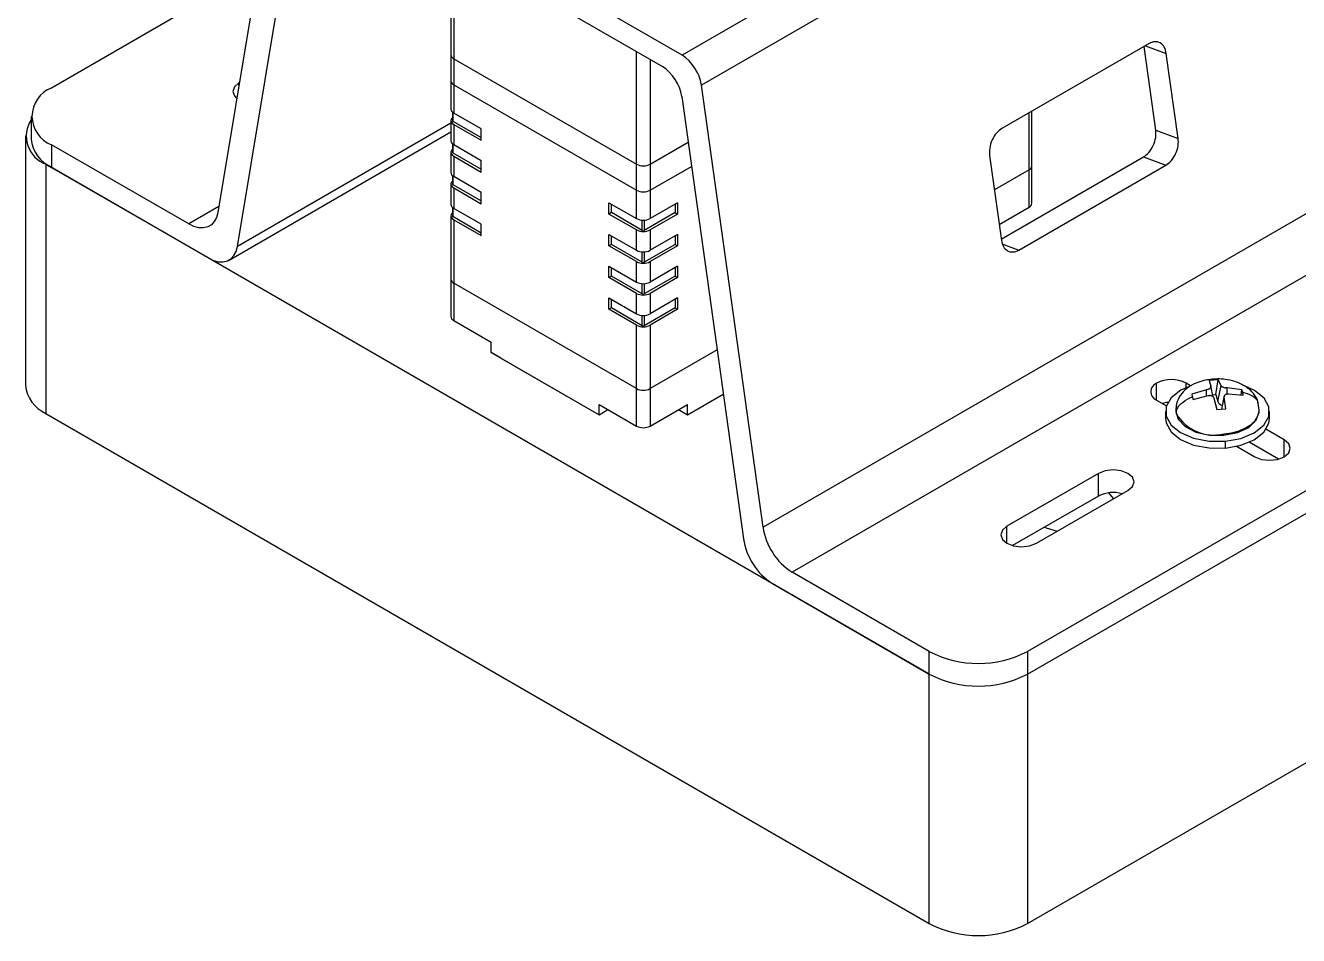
# Model space of a CAD drawing. Header units: millimetres. Extents: x 1167 to 2427, y 18 to 909.
# Drawn here: x 2146.4 to 2238.1, y 582.4 to 648 of the extents above; entities that cross this region are included whole.
import ezdxf

# ---------------------------------------------------------------- set-up
doc = ezdxf.new("R2010")
doc.units = ezdxf.units.MM

msp = doc.modelspace()

# ---------------------------------------------------------------- linework, layer by layer
at = {"color": 7, "linetype": 'Continuous', "lineweight": 25}
for p, q in [((2243.501, 674.615), (2193.65, 645.837)), ((2244.894, 672.46), (2195.043, 643.681)), ((2164.653, 661.225), (2160.211, 634.506)), ((2193.65, 645.837), (2166.046, 661.772)), ((2161.626, 632.056), (2166.068, 658.775)), ((2167.461, 659.323), (2192.236, 645.02)), ((2177.006, 653.812), (2177.006, 645.871)), ((2163.132, 652.074), (2148.236, 643.474)), ((2227.289, 646.67), (2216.683, 640.547)), ((2177.006, 645.871), (2177.006, 643.993)), ((2177.211, 645.585), (2190.363, 637.992)), ((2177.211, 645.585), (2177.211, 643.707)), ((2227.776, 640.441), (2226.936, 646.466)), ((2229.387, 639.847), (2228.533, 645.97)), ((2161.767, 643.86), (2161.738, 643.844)), ((2177.006, 643.993), (2177.006, 641.951)), ((2177.211, 643.707), (2190.363, 636.114)), ((2177.211, 643.707), (2177.211, 641.665)), ((2193.629, 642.865), (2198.071, 611.017)), ((2199.485, 611.834), (2195.043, 643.681)), ((2146.771, 641.433), (2146.771, 639.8)), ((2177.006, 641.135), (2177.006, 639.665)), ((2177.111, 641.738), (2177.111, 641.135)), ((2177.14, 641.094), (2179.191, 639.91)), ((2179.191, 640.523), (2177.211, 641.665)), ((2218.852, 637.867), (2218.852, 641.8)), ((2161.036, 631.087), (2177.006, 640.306)), ((2177.211, 640.849), (2177.211, 639.379)), ((2177.211, 640.849), (2179.191, 639.706)), ((2179.191, 639.706), (2179.191, 640.523)), ((2249.336, 640.612), (2199.485, 611.834)), ((2227.776, 640.441), (2229.387, 639.847)), ((2146.357, 640.039), (2146.357, 622.075)), ((2148.236, 639.392), (2148.236, 637.759)), ((2158.122, 633.685), (2148.236, 639.392)), ((2177.111, 639.452), (2177.111, 638.848)), ((2179.191, 638.236), (2177.211, 639.379)), ((2191.353, 637.992), (2194.088, 639.571)), ((2177.006, 638.848), (2177.006, 637.379)), ((2177.14, 638.808), (2179.191, 637.624)), ((2177.211, 638.563), (2177.211, 637.093)), ((2177.211, 638.563), (2179.191, 637.42)), ((2215.805, 638.623), (2216.659, 632.499)), ((2216.645, 632.598), (2226.898, 638.517)), ((2226.898, 638.517), (2228.509, 637.923)), ((2211.461, 601.26), (2147.822, 637.998)), ((2147.822, 637.998), (2147.822, 620.034)), ((2148.236, 637.759), (2159.536, 631.236)), ((2179.191, 637.42), (2179.191, 638.236)), ((2190.363, 636.114), (2190.363, 637.992)), ((2191.353, 637.992), (2191.353, 636.114)), ((2191.353, 636.114), (2194.331, 637.833)), ((2251.426, 637.379), (2201.575, 608.6)), ((2218.647, 637.581), (2216.151, 636.14)), ((2217.903, 631.8), (2228.509, 637.923)), ((2218.647, 634.887), (2218.647, 637.581)), ((2218.852, 635.173), (2218.852, 637.867)), ((2177.006, 636.562), (2177.006, 635.092)), ((2177.111, 637.166), (2177.111, 636.562)), ((2177.14, 636.521), (2179.191, 635.337)), ((2179.191, 635.95), (2177.211, 637.093)), ((2177.211, 636.276), (2177.211, 634.807)), ((2177.211, 636.276), (2179.191, 635.133)), ((2179.191, 635.133), (2179.191, 635.95)), ((2190.363, 634.073), (2190.363, 636.114)), ((2191.353, 636.114), (2191.353, 634.073)), ((2177.111, 634.879), (2177.111, 634.276)), ((2179.191, 633.664), (2177.211, 634.807)), ((2188.383, 635.216), (2190.363, 634.073)), ((2188.383, 634.399), (2188.383, 635.216)), ((2188.56, 634.501), (2188.56, 635.114)), ((2193.333, 635.216), (2191.353, 634.073)), ((2193.156, 635.114), (2193.156, 634.501)), ((2193.333, 635.216), (2193.333, 634.399)), ((2216.499, 633.647), (2218.647, 634.887)), ((2177.006, 634.276), (2177.006, 629.703)), ((2177.14, 634.235), (2179.191, 633.051)), ((2177.211, 633.99), (2177.211, 629.417)), ((2177.211, 633.99), (2179.191, 632.847)), ((2179.191, 632.847), (2179.191, 633.664)), ((2188.56, 634.501), (2188.383, 634.399)), ((2190.363, 633.256), (2188.383, 634.399)), ((2190.787, 633.216), (2188.56, 634.501)), ((2193.156, 634.501), (2190.929, 633.216)), ((2193.333, 634.399), (2191.353, 633.256)), ((2193.156, 634.501), (2193.333, 634.399)), ((2188.383, 632.93), (2190.363, 631.787)), ((2188.383, 632.113), (2188.383, 632.93)), ((2188.56, 632.215), (2188.56, 632.827)), ((2190.363, 631.787), (2190.363, 633.256)), ((2191.353, 633.256), (2191.353, 631.787)), ((2193.333, 632.93), (2191.353, 631.787)), ((2193.156, 632.827), (2193.156, 632.215)), ((2193.333, 632.93), (2193.333, 632.113)), ((2188.56, 632.215), (2188.383, 632.113)), ((2190.363, 630.97), (2188.383, 632.113)), ((2190.787, 630.929), (2188.56, 632.215)), ((2193.156, 632.215), (2190.929, 630.929)), ((2193.333, 632.113), (2191.353, 630.97)), ((2193.156, 632.215), (2193.333, 632.113)), ((2190.363, 629.5), (2190.363, 630.97)), ((2191.353, 630.97), (2191.353, 629.5)), ((2188.383, 630.643), (2190.363, 629.5)), ((2188.383, 629.827), (2188.383, 630.643)), ((2188.56, 629.929), (2188.56, 630.541)), ((2193.333, 630.643), (2191.353, 629.5)), ((2193.156, 630.541), (2193.156, 629.929)), ((2193.333, 630.643), (2193.333, 629.827)), ((2177.006, 629.703), (2177.006, 627.009)), ((2190.363, 621.825), (2177.211, 629.417)), ((2177.211, 629.417), (2177.211, 626.723)), ((2188.56, 629.929), (2188.383, 629.827)), ((2190.363, 628.684), (2188.383, 629.827)), ((2190.787, 628.643), (2188.56, 629.929)), ((2193.156, 629.929), (2190.929, 628.643)), ((2193.333, 629.827), (2191.353, 628.684)), ((2193.156, 629.929), (2193.333, 629.827)), ((2188.383, 628.357), (2190.363, 627.214)), ((2188.383, 627.54), (2188.383, 628.357)), ((2188.56, 627.642), (2188.56, 628.255)), ((2190.363, 627.214), (2190.363, 628.684)), ((2191.353, 628.684), (2191.353, 627.214)), ((2193.333, 628.357), (2191.353, 627.214)), ((2193.156, 628.255), (2193.156, 627.642)), ((2193.333, 628.357), (2193.333, 627.54)), ((2188.56, 627.642), (2188.383, 627.54)), ((2190.363, 626.397), (2188.383, 627.54)), ((2190.787, 626.357), (2188.56, 627.642)), ((2193.156, 627.642), (2190.929, 626.357)), ((2193.333, 627.54), (2191.353, 626.397)), ((2193.156, 627.642), (2193.333, 627.54)), ((2261.312, 627.589), (2218.532, 602.893)), ((2177.211, 626.723), (2179.898, 625.172)), ((2190.363, 621.825), (2190.363, 626.397)), ((2191.353, 626.397), (2191.353, 621.825)), ((2218.532, 601.26), (2261.312, 625.956)), ((2179.898, 624.437), (2179.898, 625.172)), ((2196.175, 624.609), (2191.353, 621.825)), ((2179.898, 624.437), (2187.676, 619.946)), ((2180.605, 624.028), (2179.898, 624.437)), ((2180.605, 624.028), (2187.676, 619.946)), ((2190.363, 619.13), (2190.363, 621.825)), ((2191.353, 621.825), (2191.353, 619.13)), ((2230.286, 622.029), (2229.955, 622.219)), ((2231.426, 621.745), (2230.366, 621.42)), ((2231.532, 621.772), (2231.426, 621.745)), ((2232.272, 622.464), (2231.621, 622.407)), ((2231.621, 622.407), (2231.741, 621.993)), ((2231.907, 621.23), (2231.738, 622.006)), ((2231.741, 621.993), (2231.74, 621.935)), ((2232.102, 621.392), (2232.272, 622.464)), ((2232.235, 620.892), (2232.479, 622.058)), ((2232.479, 622.058), (2232.272, 622.464)), ((2232.514, 622.004), (2232.479, 622.058)), ((2232.908, 621.876), (2232.796, 621.884)), ((2233.982, 621.739), (2232.908, 621.876)), ((2233.924, 621.376), (2233.982, 621.739)), ((2194.04, 619.946), (2196.618, 621.435)), ((2194.04, 619.946), (2196.618, 621.435)), ((2227.834, 620.995), (2228.542, 620.587)), ((2230.465, 621.044), (2231.538, 621.319)), ((2231.538, 621.319), (2231.65, 621.325)), ((2231.876, 621.372), (2232.102, 621.392)), ((2231.933, 621.205), (2231.968, 621.137)), ((2231.968, 621.137), (2232.175, 620.319)), ((2232.102, 621.392), (2232.235, 620.892)), ((2232.709, 621.281), (2232.506, 620.348)), ((2232.706, 621.202), (2232.707, 621.274)), ((2232.825, 620.377), (2232.706, 621.202)), ((2232.915, 621.437), (2233.021, 621.45)), ((2233.021, 621.45), (2234.081, 621.364)), ((2147.822, 620.034), (2211.461, 583.296)), ((2187.676, 620.681), (2190.363, 619.13)), ((2187.676, 619.946), (2187.676, 620.681)), ((2187.676, 619.946), (2188.313, 620.314)), ((2187.676, 619.946), (2188.313, 620.314)), ((2187.676, 619.946), (2187.676, 619.946)), ((2191.353, 619.13), (2194.04, 620.681)), ((2193.403, 620.314), (2194.04, 619.946)), ((2193.403, 620.314), (2194.04, 619.946)), ((2194.04, 619.946), (2194.04, 620.681)), ((2194.04, 619.946), (2194.04, 619.946)), ((2228.473, 620.176), (2228.473, 619.686)), ((2229.223, 620.272), (2229.223, 620.176)), ((2232.175, 620.319), (2232.825, 620.377)), ((2235.223, 620.272), (2235.15, 620.773)), ((2235.223, 620.176), (2235.223, 620.272)), ((2235.973, 619.686), (2235.973, 620.176)), ((2232.677, 618.464), (2232.677, 618.56)), ((2237.027, 618.137), (2235.714, 618.895)), ((2232.791, 617.546), (2232.791, 618.036)), ((2233.593, 617.67), (2234.905, 616.913)), ((2233.652, 617.636), (2233.699, 617.695)), ((2236.612, 616.744), (2234.498, 617.964)), ((2223.648, 615.721), (2217.051, 611.912)), ((2223.648, 614.088), (2223.648, 615.721)), ((2219.172, 610.688), (2225.769, 614.496)), ((2223.648, 614.088), (2217.465, 610.519)), ((2224.741, 613.902), (2224.384, 614.321)), ((2211.461, 602.893), (2201.575, 608.6)), ((2218.532, 583.296), (2261.312, 607.992)), ((2200.161, 607.784), (2211.461, 601.26)), ((2211.461, 601.26), (2211.461, 602.893)), ((2218.532, 602.893), (2218.532, 601.26)), ((2211.461, 583.296), (2211.461, 601.26)), ((2218.532, 601.26), (2218.532, 583.296))]:
    msp.add_line(p, q, dxfattribs=at)
at = {"color": 8, "linetype": 'Continuous', "lineweight": 25}
for p, q in [((2177.211, 653.694), (2177.211, 645.585)), ((2227.034, 646.523), (2228.533, 645.97)), ((2190.363, 637.992), (2190.363, 646.101)), ((2191.353, 645.53), (2191.353, 637.992)), ((2161.738, 643.687), (2161.738, 643.844)), ((2177.14, 641.713), (2177.14, 641.094)), ((2218.647, 637.581), (2218.647, 641.681)), ((2177.006, 640.935), (2161.626, 632.056)), ((2177.14, 639.427), (2177.14, 638.808)), ((2177.14, 637.141), (2177.14, 636.521)), ((2160.282, 634.932), (2158.122, 633.685)), ((2177.14, 634.854), (2177.14, 634.235)), ((2190.787, 633.216), (2190.787, 633.957)), ((2190.929, 633.957), (2190.929, 633.216)), ((2216.755, 632.223), (2217.903, 631.8)), ((2190.787, 630.929), (2190.787, 631.67)), ((2190.929, 631.67), (2190.929, 630.929)), ((2190.787, 628.643), (2190.787, 629.384)), ((2190.929, 629.384), (2190.929, 628.643)), ((2190.787, 626.357), (2190.787, 627.098)), ((2190.929, 627.098), (2190.929, 626.357)), ((2227.834, 620.995), (2227.834, 622.219)), ((2229.955, 621.9), (2229.955, 622.219)), ((2231.439, 621.293), (2231.426, 621.745)), ((2232.921, 621.438), (2232.908, 621.876)), ((2232.528, 620.35), (2232.706, 621.202)), ((2229.223, 620.272), (2229.258, 620.01)), ((2237.027, 616.913), (2237.027, 618.137)), ((2217.051, 610.688), (2217.051, 611.912))]:
    msp.add_line(p, q, dxfattribs=at)
at = {"color": 7, "linetype": 'Continuous', "lineweight": 25, "flags": 128}
for points in [[(2161.738, 643.844), (2161.413, 643.563), (2161.298, 643.232), (2161.413, 642.9), (2161.578, 642.728)], [(2177.111, 641.348), (2177.059, 641.289), (2177.019, 641.214), (2177.006, 641.135), (2177.019, 641.056), (2177.059, 640.98), (2177.124, 640.91), (2177.211, 640.849)], [(2177.111, 639.061), (2177.059, 639.003), (2177.019, 638.927), (2177.006, 638.848), (2177.019, 638.77), (2177.059, 638.694), (2177.124, 638.624), (2177.211, 638.563)], [(2177.111, 636.775), (2177.059, 636.717), (2177.019, 636.641), (2177.006, 636.562), (2177.019, 636.483), (2177.059, 636.407), (2177.124, 636.338), (2177.211, 636.276)], [(2160.211, 634.506), (2160.116, 634.148), (2159.96, 633.851), (2159.748, 633.623), (2159.486, 633.471), (2159.183, 633.401), (2158.848, 633.414), (2158.491, 633.51), (2158.122, 633.685)], [(2177.111, 634.489), (2177.059, 634.43), (2177.019, 634.355), (2177.006, 634.276), (2177.019, 634.197), (2177.059, 634.121), (2177.124, 634.051), (2177.211, 633.99)], [(2159.536, 631.236), (2159.905, 631.06), (2160.262, 630.964), (2160.598, 630.952), (2160.901, 631.022), (2161.162, 631.173), (2161.374, 631.401), (2161.53, 631.699), (2161.626, 632.056)], [(2230.356, 622.053), (2229.586, 621.714), (2228.891, 621.168), (2228.523, 620.525), (2228.517, 619.848), (2228.873, 619.203), (2229.558, 618.653), (2230.503, 618.252), (2231.617, 618.039), (2232.791, 618.036)], [(2232.791, 618.036), (2233.908, 618.242), (2234.861, 618.637), (2235.556, 619.183), (2235.924, 619.826), (2235.93, 620.503), (2235.574, 621.148), (2234.889, 621.698), (2234.178, 622.023)], [(2229.223, 620.176), (2229.382, 619.62), (2229.882, 619.093), (2230.665, 618.696), (2231.636, 618.477), (2232.677, 618.464)], [(2232.677, 618.464), (2233.664, 618.656), (2234.477, 619.033), (2235.018, 619.546), (2235.223, 620.136), (2235.223, 620.176)], [(2228.473, 619.686), (2228.517, 619.358), (2228.873, 618.713), (2229.558, 618.163), (2230.503, 617.762), (2231.617, 617.549), (2232.791, 617.546)], [(2232.791, 617.546), (2233.908, 617.752), (2234.861, 618.147), (2235.556, 618.693), (2235.924, 619.336), (2235.973, 619.686)], [(2234.905, 616.913), (2235.392, 616.725), (2235.966, 616.659), (2236.54, 616.725), (2237.027, 616.913), (2237.352, 617.194), (2237.466, 617.525), (2237.352, 617.857), (2237.027, 618.137)], [(2225.769, 614.496), (2226.094, 614.777), (2226.209, 615.108), (2226.094, 615.44), (2225.769, 615.721), (2225.283, 615.908), (2224.709, 615.974), (2224.135, 615.908), (2223.648, 615.721)], [(2217.051, 611.912), (2216.726, 611.631), (2216.611, 611.3), (2216.726, 610.969), (2217.051, 610.688), (2217.537, 610.5), (2218.111, 610.434), (2218.685, 610.5), (2219.172, 610.688)], [(2219.756, 611.841), (2219.879, 611.789), (2220.674, 611.555)]]:
    msp.add_lwpolyline(points, dxfattribs=at)
at = {"color": 8, "linetype": 'Continuous', "lineweight": 25, "flags": 128}
msp.add_lwpolyline([(2232.677, 618.56), (2233.247, 618.644), (2233.777, 618.79), (2234.248, 618.994), (2234.641, 619.246), (2234.941, 619.538), (2235.137, 619.858), (2235.22, 620.194), (2235.223, 620.283)], dxfattribs=at)
at = {"color": 7, "linetype": 'Continuous', "lineweight": 25}
for centre, radius, start, end in [((2177.356, 645.906), 0.352, 185.6948, 245.62534), ((2191.951, 643.211), 3.128, 8.65206, 57.09408), ((2190.537, 642.394), 3.128, 8.65206, 57.09408), ((2177.356, 644.028), 0.352, 185.6948, 245.62534), ((2149.01, 641.433), 2.183, 110.78342, 249.21658), ((2177.356, 641.986), 0.352, 185.6948, 245.62534), ((2148.562, 640.011), 2.144, 146.6511, 249.79279), ((2177.161, 641.14), 0.0503, 185.6948, 245.62534), ((2149.273, 640.05), 2.515, 185.6948, 245.62534), ((2177.356, 639.7), 0.352, 185.6948, 245.62534), ((2177.161, 638.853), 0.0503, 185.6948, 245.62534), ((2177.356, 637.414), 0.352, 185.6948, 245.62534), ((2190.858, 638.948), 1.076, 242.60967, 297.39033), ((2218.502, 637.902), 0.352, 294.37466, 354.3052), ((2177.161, 636.567), 0.0503, 185.6948, 245.62534), ((2190.858, 637.07), 1.076, 242.60967, 297.39033), ((2177.356, 635.127), 0.352, 185.6948, 245.62534), ((2218.502, 635.208), 0.352, 294.37466, 354.3052), ((2177.161, 634.281), 0.0503, 185.6948, 245.62534), ((2190.858, 635.028), 1.076, 242.60967, 297.39033), ((2190.858, 634.212), 1.076, 242.60967, 297.39033), ((2190.858, 633.352), 0.154, 242.60967, 297.39033), ((2190.858, 632.742), 1.076, 242.60967, 297.39033), ((2190.858, 631.925), 1.076, 242.60967, 297.39033), ((2190.858, 631.066), 0.154, 242.60967, 297.39033), ((2177.356, 629.738), 0.352, 185.6948, 245.62534), ((2190.858, 630.456), 1.076, 242.60967, 297.39033), ((2190.858, 629.639), 1.076, 242.60967, 297.39033), ((2190.858, 628.779), 0.154, 242.60967, 297.39033), ((2177.356, 627.043), 0.352, 185.6948, 245.62534), ((2190.858, 628.169), 1.076, 242.60967, 297.39033), ((2190.858, 627.353), 1.076, 242.60967, 297.39033), ((2190.858, 626.493), 0.154, 242.60967, 297.39033), ((2148.859, 622.325), 2.515, 185.6948, 245.62534), ((2190.858, 622.78), 1.076, 242.60967, 297.39033), ((2228.067, 621.607), 0.655, 110.78342, 249.21658), ((2228.895, 620.172), 2.306, 62.60967, 117.39033), ((2228.869, 618.477), 2.361, 95.38514, 105.24216), ((2232.657, 621.08), 0.462, 203.91129, 258.63769), ((2231.973, 621.655), 3.175, 211.22069, 282.81898), ((2190.858, 620.085), 1.076, 242.60967, 297.39033), ((2224.719, 611.98), 2.364, 74.3946, 116.92619), ((2204.124, 612.539), 4.692, 188.65206, 237.09408), ((2202.709, 611.723), 4.692, 188.65206, 237.09408), ((2214.997, 609.717), 7.685, 242.60967, 297.39033), ((2214.997, 608.083), 7.685, 242.60967, 297.39033), ((2214.997, 590.12), 7.685, 242.60967, 297.39033)]:
    msp.add_arc(centre, radius, start, end, dxfattribs=at)
for points, knots in [([(2228.533, 645.97), (2228.511, 646.125), (2228.465, 646.279), (2228.317, 646.542), (2228.214, 646.65), (2227.971, 646.787), (2227.832, 646.815), (2227.553, 646.792), (2227.414, 646.742), (2227.289, 646.67)], [0, 0, 0, 0, 0.25, 0.25, 0.5, 0.5, 0.75, 0.75, 1, 1, 1, 1]), ([(2216.683, 640.547), (2216.558, 640.475), (2216.427, 640.369), (2216.183, 640.09), (2216.072, 639.918), (2215.9, 639.542), (2215.841, 639.34), (2215.783, 638.957), (2215.783, 638.777), (2215.805, 638.623)], [0, 0, 0, 0, 0.25, 0.25, 0.5, 0.5, 0.75, 0.75, 1, 1, 1, 1]), ([(2226.898, 638.517), (2227.023, 638.589), (2227.154, 638.695), (2227.397, 638.974), (2227.509, 639.146), (2227.68, 639.522), (2227.74, 639.724), (2227.798, 640.107), (2227.797, 640.287), (2227.776, 640.441)], [0, 0, 0, 0, 0.25, 0.25, 0.5, 0.5, 0.75, 0.75, 1, 1, 1, 1]), ([(2228.509, 637.923), (2228.634, 637.995), (2228.765, 638.101), (2229.008, 638.379), (2229.12, 638.552), (2229.291, 638.928), (2229.351, 639.13), (2229.409, 639.512), (2229.408, 639.692), (2229.387, 639.847)], [0, 0, 0, 0, 0.25, 0.25, 0.5, 0.5, 0.75, 0.75, 1, 1, 1, 1]), ([(2216.659, 632.499), (2216.681, 632.345), (2216.727, 632.191), (2216.875, 631.928), (2216.978, 631.819), (2217.22, 631.683), (2217.36, 631.655), (2217.639, 631.678), (2217.778, 631.727), (2217.903, 631.8)], [0, 0, 0, 0, 0.25, 0.25, 0.5, 0.5, 0.75, 0.75, 1, 1, 1, 1]), ([(2232.223, 622.523), (2231.887, 622.501), (2231.345, 622.464), (2230.59, 622.206), (2229.99, 621.864), (2229.516, 621.367), (2229.26, 620.825), (2229.234, 620.429), (2229.223, 620.272)], [0, 0, 0, 0, 0.22537, 0.362542, 0.544663, 0.721288, 0.889007, 1, 1, 1, 1]), ([(2231.532, 621.772), (2231.558, 621.782), (2231.611, 621.803), (2231.673, 621.843), (2231.719, 621.888), (2231.733, 621.919), (2231.74, 621.935)], [0, 0, 0, 0, 0.250273, 0.5, 0.749727, 1, 1, 1, 1]), ([(2235.15, 620.773), (2235.147, 620.8), (2235.111, 621.076), (2234.818, 621.503), (2234.264, 622.009), (2233.541, 622.335), (2232.84, 622.499), (2232.412, 622.516), (2232.223, 622.523)], [0, 0, 0, 0, 0.022279, 0.227329, 0.449751, 0.671701, 0.855497, 1, 1, 1, 1]), ([(2232.514, 622.004), (2232.529, 621.99), (2232.56, 621.962), (2232.628, 621.927), (2232.707, 621.899), (2232.767, 621.889), (2232.796, 621.884)], [0, 0, 0, 0, 0.250273, 0.5, 0.749727, 1, 1, 1, 1]), ([(2234.033, 621.561), (2234.024, 621.595), (2234.007, 621.657), (2233.989, 621.714), (2233.982, 621.739)], [0, 0, 0, 0, 0.559869, 1, 1, 1, 1]), ([(2229.258, 620.01), (2229.268, 620.134), (2229.286, 620.358), (2229.482, 620.652), (2229.852, 620.951), (2230.182, 621.121), (2230.413, 621.241)], [0, 0, 0, 0, 0.233001, 0.418435, 0.591328, 1, 1, 1, 1]), ([(2230.366, 621.42), (2230.374, 621.388), (2230.39, 621.33), (2230.406, 621.268), (2230.413, 621.241)], [0, 0, 0, 0, 0.560075, 1, 1, 1, 1]), ([(2230.413, 621.241), (2230.423, 621.206), (2230.44, 621.142), (2230.457, 621.074), (2230.465, 621.044)], [0, 0, 0, 0, 0.559869, 1, 1, 1, 1]), ([(2231.933, 621.205), (2231.918, 621.222), (2231.887, 621.255), (2231.819, 621.291), (2231.739, 621.317), (2231.68, 621.323), (2231.65, 621.325)], [0, 0, 0, 0, 0.2502728, 0.5, 0.7497272, 1, 1, 1, 1]), ([(2232.915, 621.437), (2232.889, 621.429), (2232.836, 621.414), (2232.774, 621.376), (2232.728, 621.329), (2232.714, 621.292), (2232.707, 621.274)], [0, 0, 0, 0, 0.250273, 0.5, 0.749727, 1, 1, 1, 1]), ([(2234.081, 621.364), (2234.073, 621.402), (2234.057, 621.47), (2234.041, 621.533), (2234.033, 621.561)], [0, 0, 0, 0, 0.560075, 1, 1, 1, 1])]:
    msp.add_open_spline(points, degree=3, knots=knots, dxfattribs=at)
at = {"color": 8, "linetype": 'Continuous', "lineweight": 25}
msp.add_open_spline([(2235.136, 620.812), (2235.132, 620.838), (2235.115, 620.961), (2234.96, 621.135), (2234.598, 621.371), (2234.266, 621.482), (2234.033, 621.561)], degree=3, knots=[0, 0, 0, 0, 0.06256, 0.2892, 0.500513, 1, 1, 1, 1], dxfattribs=at)

doc.saveas('drawing.dxf')
